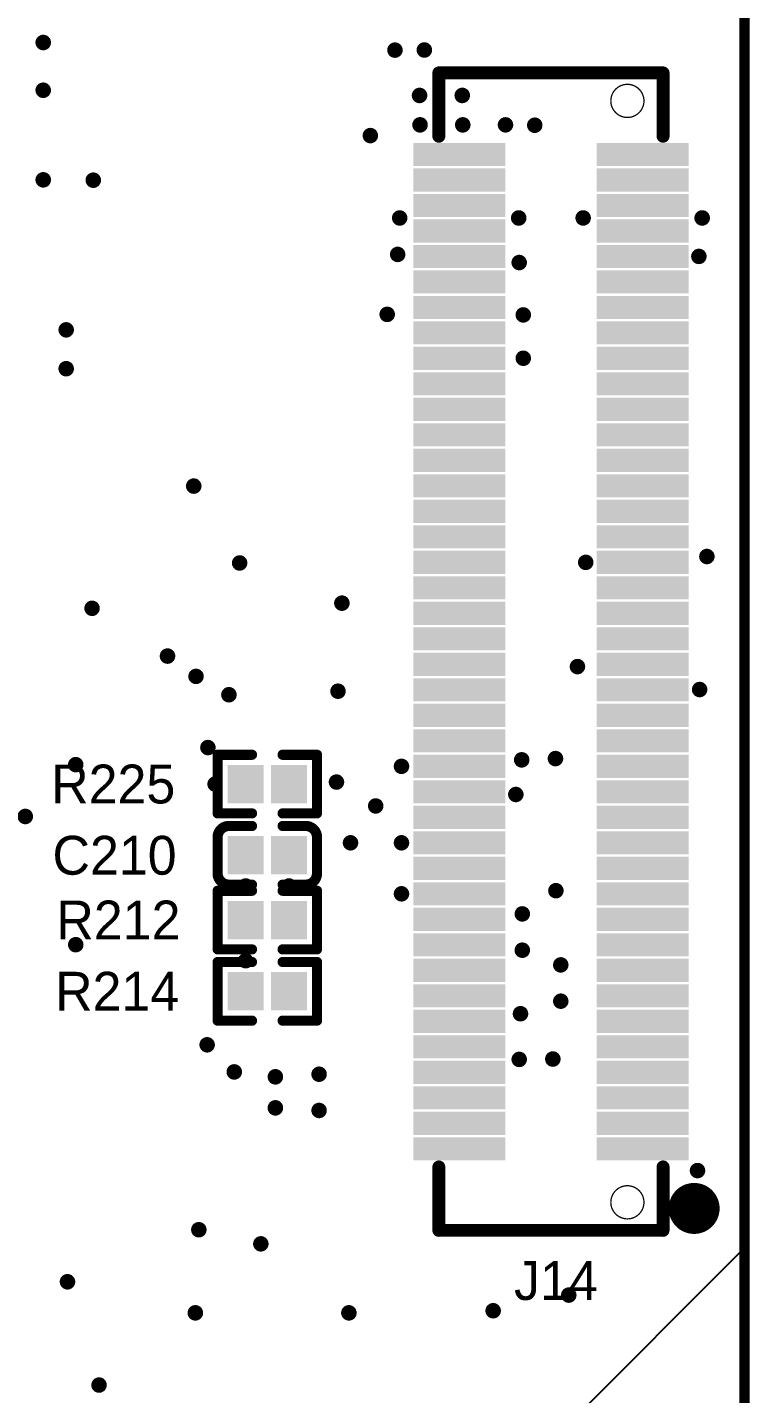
# Model space of a CAD drawing. Header units: millimetres. Extents: x 1205 to 1330, y 770 to 864.
# Drawn here: x 1252.03 to 1266.21, y 800.84 to 827.64 of the extents above; entities that cross this region are included whole.
import ezdxf

# ---------------------------------------------------------------- set-up
doc = ezdxf.new("R2010")
doc.units = ezdxf.units.MM
for name, color, linetype in [('Mechanical1', 6, 'Continuous'), ('TopOverlay', 2, 'Continuous'), ('TopPaste', 8, 'Continuous'), ('TopSolder', 216, 'Continuous'), ('ViaHoleLayer', 16, 'Continuous')]:
    doc.layers.add(name, color=color, linetype=linetype)

# ---------------------------------------------------------------- blocks, each defined once
blk = doc.blocks.new('0402_R_11')
at = {"layer": 'TopOverlay', "const_width": 0.2}
for points in [[(-0.975, 0.575), (-0.975, -0.575)], [(-0.3, 0.575), (-0.975, 0.575)], [(0.975, 0.575), (0.3, 0.575)], [(0.975, -0.575), (0.975, 0.575)], [(-0.3, -0.575), (-0.975, -0.575)], [(0.975, -0.575), (0.3, -0.575)]]:
    blk.add_lwpolyline(points, dxfattribs=at)
at = {"layer": 'TopOverlay', "const_width": 0.1}
for points in [[(-1.025, 0.575, 1), (-0.925, 0.575, 1)], [(-1.025, 0.575, 1), (-0.925, 0.575, 1)], [(-0.35, 0.575, 1), (-0.25, 0.575, 1)], [(0.25, 0.575, 1), (0.35, 0.575, 1)], [(0.925, 0.575, 1), (1.025, 0.575, 1)], [(0.925, 0.575, 1), (1.025, 0.575, 1)], [(-1.025, -0.575, 1), (-0.925, -0.575, 1)], [(-1.025, -0.575, 1), (-0.925, -0.575, 1)], [(-0.35, -0.575, 1), (-0.25, -0.575, 1)], [(0.25, -0.575, 1), (0.35, -0.575, 1)], [(0.925, -0.575, 1), (1.025, -0.575, 1)], [(0.925, -0.575, 1), (1.025, -0.575, 1)]]:
    blk.add_lwpolyline(points, format="xyb", close=True, dxfattribs=at)
at = {"layer": 'TopPaste'}
for points in [[(-0.725, -0.325), (-0.125, -0.325), (-0.725, 0.325), (-0.125, 0.325)], [(0.125, -0.325), (0.725, -0.325), (0.125, 0.325), (0.725, 0.325)]]:
    blk.add_solid(points, dxfattribs=at)
at = {"layer": 'TopSolder'}
for points in [[(-0.776, -0.376), (-0.074, -0.376), (-0.776, 0.376), (-0.074, 0.376)], [(0.074, -0.376), (0.776, -0.376), (0.074, 0.376), (0.776, 0.376)]]:
    blk.add_solid(points, dxfattribs=at)
blk = doc.blocks.new('0402_C_225')
at = {"layer": 'TopOverlay', "const_width": 0.2}
for points in [[(-0.975, 0.355, -0.414214), (-0.755, 0.575)], [(0.755, 0.575, -0.414214), (0.975, 0.355)], [(-0.755, -0.575, -0.414214), (-0.975, -0.355)], [(0.975, -0.355, -0.414214), (0.755, -0.575)]]:
    blk.add_lwpolyline(points, format="xyb", dxfattribs=at)
at = {"layer": 'TopOverlay', "const_width": 0.1}
for points in [[(-0.805, 0.575, 1), (-0.705, 0.575, 1)], [(-0.8, 0.575, 1), (-0.7, 0.575, 1)], [(-0.35, 0.575, 1), (-0.25, 0.575, 1)], [(0.25, 0.575, 1), (0.35, 0.575, 1)], [(0.7, 0.575, 1), (0.8, 0.575, 1)], [(0.705, 0.575, 1), (0.805, 0.575, 1)], [(-1.025, 0.355, 1), (-0.925, 0.355, 1)], [(-1.025, 0.355, 1), (-0.925, 0.355, 1)], [(0.925, 0.355, 1), (1.025, 0.355, 1)], [(0.925, 0.355, 1), (1.025, 0.355, 1)], [(-1.025, -0.355, 1), (-0.925, -0.355, 1)], [(-1.025, -0.355, 1), (-0.925, -0.355, 1)], [(0.925, -0.355, 1), (1.025, -0.355, 1)], [(0.925, -0.355, 1), (1.025, -0.355, 1)], [(-0.805, -0.575, 1), (-0.705, -0.575, 1)], [(-0.8, -0.575, 1), (-0.7, -0.575, 1)], [(-0.35, -0.575, 1), (-0.25, -0.575, 1)], [(0.25, -0.575, 1), (0.35, -0.575, 1)], [(0.7, -0.575, 1), (0.8, -0.575, 1)], [(0.705, -0.575, 1), (0.805, -0.575, 1)]]:
    blk.add_lwpolyline(points, format="xyb", close=True, dxfattribs=at)
at = {"layer": 'TopOverlay', "const_width": 0.2}
for points in [[(-0.75, 0.575), (-0.3, 0.575)], [(0.3, 0.575), (0.75, 0.575)], [(-0.975, -0.355), (-0.975, 0.355)], [(0.975, -0.355), (0.975, 0.355)], [(-0.75, -0.575), (-0.3, -0.575)], [(0.3, -0.575), (0.75, -0.575)]]:
    blk.add_lwpolyline(points, dxfattribs=at)
at = {"layer": 'TopPaste'}
for points in [[(-0.725, -0.325), (-0.125, -0.325), (-0.725, 0.325), (-0.125, 0.325)], [(0.125, -0.325), (0.725, -0.325), (0.125, 0.325), (0.725, 0.325)]]:
    blk.add_solid(points, dxfattribs=at)
at = {"layer": 'TopSolder'}
for points in [[(-0.776, -0.376), (-0.074, -0.376), (-0.776, 0.376), (-0.074, 0.376)], [(0.074, -0.376), (0.776, -0.376), (0.074, 0.376), (0.776, 0.376)]]:
    blk.add_solid(points, dxfattribs=at)
blk = doc.blocks.new('0402_R_563')
at = {"layer": 'TopOverlay', "const_width": 0.2}
for points in [[(-0.975, -0.575), (-0.975, 0.575)], [(-0.975, 0.575), (-0.3, 0.575)], [(0.3, 0.575), (0.975, 0.575)], [(0.975, 0.575), (0.975, -0.575)], [(-0.975, -0.575), (-0.3, -0.575)], [(0.3, -0.575), (0.975, -0.575)]]:
    blk.add_lwpolyline(points, dxfattribs=at)
at = {"layer": 'TopOverlay', "const_width": 0.1}
for points in [[(-1.025, 0.575, 1), (-0.925, 0.575, 1)], [(-1.025, 0.575, 1), (-0.925, 0.575, 1)], [(-0.35, 0.575, 1), (-0.25, 0.575, 1)], [(0.25, 0.575, 1), (0.35, 0.575, 1)], [(0.925, 0.575, 1), (1.025, 0.575, 1)], [(0.925, 0.575, 1), (1.025, 0.575, 1)], [(-1.025, -0.575, 1), (-0.925, -0.575, 1)], [(-1.025, -0.575, 1), (-0.925, -0.575, 1)], [(-0.35, -0.575, 1), (-0.25, -0.575, 1)], [(0.25, -0.575, 1), (0.35, -0.575, 1)], [(0.925, -0.575, 1), (1.025, -0.575, 1)], [(0.925, -0.575, 1), (1.025, -0.575, 1)]]:
    blk.add_lwpolyline(points, format="xyb", close=True, dxfattribs=at)
at = {"layer": 'TopPaste'}
for points in [[(-0.725, -0.325), (-0.125, -0.325), (-0.725, 0.325), (-0.125, 0.325)], [(0.125, -0.325), (0.725, -0.325), (0.125, 0.325), (0.725, 0.325)]]:
    blk.add_solid(points, dxfattribs=at)
at = {"layer": 'TopSolder'}
for points in [[(-0.776, -0.376), (-0.074, -0.376), (-0.776, 0.376), (-0.074, 0.376)], [(0.074, -0.376), (0.776, -0.376), (0.074, 0.376), (0.776, 0.376)]]:
    blk.add_solid(points, dxfattribs=at)
blk = doc.blocks.new('0402_R_565')
at = {"layer": 'TopOverlay', "const_width": 0.2}
for points in [[(-0.975, -0.575), (-0.975, 0.575)], [(-0.975, 0.575), (-0.3, 0.575)], [(0.3, 0.575), (0.975, 0.575)], [(0.975, 0.575), (0.975, -0.575)], [(-0.975, -0.575), (-0.3, -0.575)], [(0.3, -0.575), (0.975, -0.575)]]:
    blk.add_lwpolyline(points, dxfattribs=at)
at = {"layer": 'TopOverlay', "const_width": 0.1}
for points in [[(-1.025, 0.575, 1), (-0.925, 0.575, 1)], [(-1.025, 0.575, 1), (-0.925, 0.575, 1)], [(-0.35, 0.575, 1), (-0.25, 0.575, 1)], [(0.25, 0.575, 1), (0.35, 0.575, 1)], [(0.925, 0.575, 1), (1.025, 0.575, 1)], [(0.925, 0.575, 1), (1.025, 0.575, 1)], [(-1.025, -0.575, 1), (-0.925, -0.575, 1)], [(-1.025, -0.575, 1), (-0.925, -0.575, 1)], [(-0.35, -0.575, 1), (-0.25, -0.575, 1)], [(0.25, -0.575, 1), (0.35, -0.575, 1)], [(0.925, -0.575, 1), (1.025, -0.575, 1)], [(0.925, -0.575, 1), (1.025, -0.575, 1)]]:
    blk.add_lwpolyline(points, format="xyb", close=True, dxfattribs=at)
at = {"layer": 'TopPaste'}
for points in [[(-0.725, -0.325), (-0.125, -0.325), (-0.725, 0.325), (-0.125, 0.325)], [(0.125, -0.325), (0.725, -0.325), (0.125, 0.325), (0.725, 0.325)]]:
    blk.add_solid(points, dxfattribs=at)
at = {"layer": 'TopSolder'}
for points in [[(-0.776, -0.376), (-0.074, -0.376), (-0.776, 0.376), (-0.074, 0.376)], [(0.074, -0.376), (0.776, -0.376), (0.074, 0.376), (0.776, 0.376)]]:
    blk.add_solid(points, dxfattribs=at)
blk = doc.blocks.new('CONN_SMD_80P_P0_50_DF12NA_3_0_80DP_0_5V_662')
at = {"layer": 'Mechanical1'}
for points, const_width in [([(-10.475, -1.5, 1), (-11.125, -1.5, 1)], 0.0254), ([(11.125, -1.5, 1), (10.475, -1.5, 1)], 0.0254), ([(-11.131, -1.5, 1), (-11.119, -1.5, 1)], 0.0127), ([(-10.481, -1.5, 1), (-10.469, -1.5, 1)], 0.0127), ([(10.469, -1.5, 1), (10.481, -1.5, 1)], 0.0127), ([(11.119, -1.5, 1), (11.131, -1.5, 1)], 0.0127)]:
    blk.add_lwpolyline(points, format="xyb", close=True, dxfattribs=dict(at, const_width=const_width))
at = {"layer": 'TopOverlay', "const_width": 0.254}
for points in [[(-11.35, 2.2), (-10.106, 2.2)], [(-11.35, 2.2), (-11.35, -2.2)], [(10.106, 2.2), (11.35, 2.2)], [(11.35, 2.2), (11.35, -2.2)], [(-11.35, -2.2), (-10.106, -2.2)], [(10.106, -2.2), (11.35, -2.2)]]:
    blk.add_lwpolyline(points, dxfattribs=at)
at = {"layer": 'TopOverlay'}
for points, const_width in [([(-11.414, 2.2, 1), (-11.287, 2.2, 1)], 0.127), ([(-11.414, 2.2, 1), (-11.287, 2.2, 1)], 0.127), ([(-10.17, 2.2, 1), (-10.043, 2.2, 1)], 0.127), ([(10.043, 2.2, 1), (10.17, 2.2, 1)], 0.127), ([(11.286, 2.2, 1), (11.413, 2.2, 1)], 0.127), ([(11.286, 2.2, 1), (11.413, 2.2, 1)], 0.127), ([(-11.414, -2.2, 1), (-11.287, -2.2, 1)], 0.127), ([(-11.414, -2.2, 1), (-11.287, -2.2, 1)], 0.127), ([(-10.17, -2.2, 1), (-10.043, -2.2, 1)], 0.127), ([(10.043, -2.2, 1), (10.17, -2.2, 1)], 0.127), ([(11.286, -2.2, 1), (11.413, -2.2, 1)], 0.127), ([(11.286, -2.2, 1), (11.413, -2.2, 1)], 0.127), ([(-10.67, -2.81, 1), (-11.17, -2.81, 1)], 0.5), ([(-11.295, -2.81, 1), (-11.045, -2.81, 1)], 0.25), ([(-10.795, -2.81, 1), (-10.545, -2.81, 1)], 0.25)]:
    blk.add_lwpolyline(points, format="xyb", close=True, dxfattribs=dict(at, const_width=const_width))
at = {"layer": 'TopPaste'}
for points in [[(-9.875, 1), (-9.625, 1), (-9.875, 2.6), (-9.625, 2.6)], [(-9.375, 1), (-9.125, 1), (-9.375, 2.6), (-9.125, 2.6)], [(-8.875, 1), (-8.625, 1), (-8.875, 2.6), (-8.625, 2.6)], [(-8.375, 1), (-8.125, 1), (-8.375, 2.6), (-8.125, 2.6)], [(-7.875, 1), (-7.625, 1), (-7.875, 2.6), (-7.625, 2.6)], [(-7.375, 1), (-7.125, 1), (-7.375, 2.6), (-7.125, 2.6)], [(-6.875, 1), (-6.625, 1), (-6.875, 2.6), (-6.625, 2.6)], [(-6.375, 1), (-6.125, 1), (-6.375, 2.6), (-6.125, 2.6)], [(-5.875, 1), (-5.625, 1), (-5.875, 2.6), (-5.625, 2.6)], [(-5.375, 1), (-5.125, 1), (-5.375, 2.6), (-5.125, 2.6)], [(-4.875, 1), (-4.625, 1), (-4.875, 2.6), (-4.625, 2.6)], [(-4.375, 1), (-4.125, 1), (-4.375, 2.6), (-4.125, 2.6)], [(-3.875, 1), (-3.625, 1), (-3.875, 2.6), (-3.625, 2.6)], [(-3.375, 1), (-3.125, 1), (-3.375, 2.6), (-3.125, 2.6)], [(-2.875, 1), (-2.625, 1), (-2.875, 2.6), (-2.625, 2.6)], [(-2.375, 1), (-2.125, 1), (-2.375, 2.6), (-2.125, 2.6)], [(-1.875, 1), (-1.625, 1), (-1.875, 2.6), (-1.625, 2.6)], [(-1.375, 1), (-1.125, 1), (-1.375, 2.6), (-1.125, 2.6)], [(-0.875, 1), (-0.625, 1), (-0.875, 2.6), (-0.625, 2.6)], [(-0.375, 1), (-0.125, 1), (-0.375, 2.6), (-0.125, 2.6)], [(0.125, 1), (0.375, 1), (0.125, 2.6), (0.375, 2.6)], [(0.625, 1), (0.875, 1), (0.625, 2.6), (0.875, 2.6)], [(1.125, 1), (1.375, 1), (1.125, 2.6), (1.375, 2.6)], [(1.625, 1), (1.875, 1), (1.625, 2.6), (1.875, 2.6)], [(2.125, 1), (2.375, 1), (2.125, 2.6), (2.375, 2.6)], [(2.625, 1), (2.875, 1), (2.625, 2.6), (2.875, 2.6)], [(3.125, 1), (3.375, 1), (3.125, 2.6), (3.375, 2.6)], [(3.625, 1), (3.875, 1), (3.625, 2.6), (3.875, 2.6)], [(4.125, 1), (4.375, 1), (4.125, 2.6), (4.375, 2.6)], [(4.625, 1), (4.875, 1), (4.625, 2.6), (4.875, 2.6)], [(5.125, 1), (5.375, 1), (5.125, 2.6), (5.375, 2.6)], [(5.625, 1), (5.875, 1), (5.625, 2.6), (5.875, 2.6)], [(6.125, 1), (6.375, 1), (6.125, 2.6), (6.375, 2.6)], [(6.625, 1), (6.875, 1), (6.625, 2.6), (6.875, 2.6)], [(7.125, 1), (7.375, 1), (7.125, 2.6), (7.375, 2.6)], [(7.625, 1), (7.875, 1), (7.625, 2.6), (7.875, 2.6)], [(8.125, 1), (8.375, 1), (8.125, 2.6), (8.375, 2.6)], [(8.625, 1), (8.875, 1), (8.625, 2.6), (8.875, 2.6)], [(9.125, 1), (9.375, 1), (9.125, 2.6), (9.375, 2.6)], [(9.625, 1), (9.875, 1), (9.625, 2.6), (9.875, 2.6)], [(-9.875, -2.6), (-9.625, -2.6), (-9.875, -1), (-9.625, -1)], [(-9.375, -2.6), (-9.125, -2.6), (-9.375, -1), (-9.125, -1)], [(-8.875, -2.6), (-8.625, -2.6), (-8.875, -1), (-8.625, -1)], [(-8.375, -2.6), (-8.125, -2.6), (-8.375, -1), (-8.125, -1)], [(-7.875, -2.6), (-7.625, -2.6), (-7.875, -1), (-7.625, -1)], [(-7.375, -2.6), (-7.125, -2.6), (-7.375, -1), (-7.125, -1)], [(-6.875, -2.6), (-6.625, -2.6), (-6.875, -1), (-6.625, -1)], [(-6.375, -2.6), (-6.125, -2.6), (-6.375, -1), (-6.125, -1)], [(-5.875, -2.6), (-5.625, -2.6), (-5.875, -1), (-5.625, -1)], [(-5.375, -2.6), (-5.125, -2.6), (-5.375, -1), (-5.125, -1)], [(-4.875, -2.6), (-4.625, -2.6), (-4.875, -1), (-4.625, -1)], [(-4.375, -2.6), (-4.125, -2.6), (-4.375, -1), (-4.125, -1)], [(-3.875, -2.6), (-3.625, -2.6), (-3.875, -1), (-3.625, -1)], [(-3.375, -2.6), (-3.125, -2.6), (-3.375, -1), (-3.125, -1)], [(-2.875, -2.6), (-2.625, -2.6), (-2.875, -1), (-2.625, -1)], [(-2.375, -2.6), (-2.125, -2.6), (-2.375, -1), (-2.125, -1)], [(-1.875, -2.6), (-1.625, -2.6), (-1.875, -1), (-1.625, -1)], [(-1.375, -2.6), (-1.125, -2.6), (-1.375, -1), (-1.125, -1)], [(-0.875, -2.6), (-0.625, -2.6), (-0.875, -1), (-0.625, -1)], [(-0.375, -2.6), (-0.125, -2.6), (-0.375, -1), (-0.125, -1)], [(0.125, -2.6), (0.375, -2.6), (0.125, -1), (0.375, -1)], [(0.625, -2.6), (0.875, -2.6), (0.625, -1), (0.875, -1)], [(1.125, -2.6), (1.375, -2.6), (1.125, -1), (1.375, -1)], [(1.625, -2.6), (1.875, -2.6), (1.625, -1), (1.875, -1)], [(2.125, -2.6), (2.375, -2.6), (2.125, -1), (2.375, -1)], [(2.625, -2.6), (2.875, -2.6), (2.625, -1), (2.875, -1)], [(3.125, -2.6), (3.375, -2.6), (3.125, -1), (3.375, -1)], [(3.625, -2.6), (3.875, -2.6), (3.625, -1), (3.875, -1)], [(4.125, -2.6), (4.375, -2.6), (4.125, -1), (4.375, -1)], [(4.625, -2.6), (4.875, -2.6), (4.625, -1), (4.875, -1)], [(5.125, -2.6), (5.375, -2.6), (5.125, -1), (5.375, -1)], [(5.625, -2.6), (5.875, -2.6), (5.625, -1), (5.875, -1)], [(6.125, -2.6), (6.375, -2.6), (6.125, -1), (6.375, -1)], [(6.625, -2.6), (6.875, -2.6), (6.625, -1), (6.875, -1)], [(7.125, -2.6), (7.375, -2.6), (7.125, -1), (7.375, -1)], [(7.625, -2.6), (7.875, -2.6), (7.625, -1), (7.875, -1)], [(8.125, -2.6), (8.375, -2.6), (8.125, -1), (8.375, -1)], [(8.625, -2.6), (8.875, -2.6), (8.625, -1), (8.875, -1)], [(9.125, -2.6), (9.375, -2.6), (9.125, -1), (9.375, -1)], [(9.625, -2.6), (9.875, -2.6), (9.625, -1), (9.875, -1)]]:
    blk.add_solid(points, dxfattribs=at)
at = {"layer": 'TopSolder'}
for points in [[(-9.977, 0.898), (-9.523, 0.898), (-9.977, 2.702), (-9.523, 2.702)], [(-9.477, 0.898), (-9.023, 0.898), (-9.477, 2.702), (-9.023, 2.702)], [(-8.977, 0.898), (-8.523, 0.898), (-8.977, 2.702), (-8.523, 2.702)], [(-8.477, 0.898), (-8.023, 0.898), (-8.477, 2.702), (-8.023, 2.702)], [(-7.977, 0.898), (-7.523, 0.898), (-7.977, 2.702), (-7.523, 2.702)], [(-7.477, 0.898), (-7.023, 0.898), (-7.477, 2.702), (-7.023, 2.702)], [(-6.977, 0.898), (-6.523, 0.898), (-6.977, 2.702), (-6.523, 2.702)], [(-6.477, 0.898), (-6.023, 0.898), (-6.477, 2.702), (-6.023, 2.702)], [(-5.977, 0.898), (-5.523, 0.898), (-5.977, 2.702), (-5.523, 2.702)], [(-5.477, 0.898), (-5.023, 0.898), (-5.477, 2.702), (-5.023, 2.702)], [(-4.977, 0.898), (-4.523, 0.898), (-4.977, 2.702), (-4.523, 2.702)], [(-4.477, 0.898), (-4.023, 0.898), (-4.477, 2.702), (-4.023, 2.702)], [(-3.977, 0.898), (-3.524, 0.898), (-3.977, 2.702), (-3.524, 2.702)], [(-3.477, 0.898), (-3.023, 0.898), (-3.477, 2.702), (-3.023, 2.702)], [(-2.977, 0.898), (-2.524, 0.898), (-2.977, 2.702), (-2.524, 2.702)], [(-2.477, 0.898), (-2.023, 0.898), (-2.477, 2.702), (-2.023, 2.702)], [(-1.977, 0.898), (-1.524, 0.898), (-1.977, 2.702), (-1.524, 2.702)], [(-1.477, 0.898), (-1.023, 0.898), (-1.477, 2.702), (-1.023, 2.702)], [(-0.977, 0.898), (-0.524, 0.898), (-0.977, 2.702), (-0.524, 2.702)], [(-0.477, 0.898), (-0.023, 0.898), (-0.477, 2.702), (-0.023, 2.702)], [(0.023, 0.898), (0.476, 0.898), (0.023, 2.702), (0.476, 2.702)], [(0.523, 0.898), (0.977, 0.898), (0.523, 2.702), (0.977, 2.702)], [(1.023, 0.898), (1.476, 0.898), (1.023, 2.702), (1.476, 2.702)], [(1.523, 0.898), (1.977, 0.898), (1.523, 2.702), (1.977, 2.702)], [(2.023, 0.898), (2.476, 0.898), (2.023, 2.702), (2.476, 2.702)], [(2.523, 0.898), (2.977, 0.898), (2.523, 2.702), (2.977, 2.702)], [(3.023, 0.898), (3.476, 0.898), (3.023, 2.702), (3.476, 2.702)], [(3.523, 0.898), (3.977, 0.898), (3.523, 2.702), (3.977, 2.702)], [(4.023, 0.898), (4.476, 0.898), (4.023, 2.702), (4.476, 2.702)], [(4.523, 0.898), (4.977, 0.898), (4.523, 2.702), (4.977, 2.702)], [(5.023, 0.898), (5.476, 0.898), (5.023, 2.702), (5.476, 2.702)], [(5.523, 0.898), (5.977, 0.898), (5.523, 2.702), (5.977, 2.702)], [(6.023, 0.898), (6.476, 0.898), (6.023, 2.702), (6.476, 2.702)], [(6.523, 0.898), (6.977, 0.898), (6.523, 2.702), (6.977, 2.702)], [(7.023, 0.898), (7.476, 0.898), (7.023, 2.702), (7.476, 2.702)], [(7.523, 0.898), (7.977, 0.898), (7.523, 2.702), (7.977, 2.702)], [(8.023, 0.898), (8.476, 0.898), (8.023, 2.702), (8.476, 2.702)], [(8.523, 0.898), (8.977, 0.898), (8.523, 2.702), (8.977, 2.702)], [(9.023, 0.898), (9.476, 0.898), (9.023, 2.702), (9.476, 2.702)], [(9.523, 0.898), (9.977, 0.898), (9.523, 2.702), (9.977, 2.702)], [(-9.977, -2.702), (-9.523, -2.702), (-9.977, -0.898), (-9.523, -0.898)], [(-9.477, -2.702), (-9.023, -2.702), (-9.477, -0.898), (-9.023, -0.898)], [(-8.977, -2.702), (-8.523, -2.702), (-8.977, -0.898), (-8.523, -0.898)], [(-8.477, -2.702), (-8.023, -2.702), (-8.477, -0.898), (-8.023, -0.898)], [(-7.977, -2.702), (-7.523, -2.702), (-7.977, -0.898), (-7.523, -0.898)], [(-7.477, -2.702), (-7.023, -2.702), (-7.477, -0.898), (-7.023, -0.898)], [(-6.977, -2.702), (-6.523, -2.702), (-6.977, -0.898), (-6.523, -0.898)], [(-6.477, -2.702), (-6.023, -2.702), (-6.477, -0.898), (-6.023, -0.898)], [(-5.977, -2.702), (-5.523, -2.702), (-5.977, -0.898), (-5.523, -0.898)], [(-5.477, -2.702), (-5.023, -2.702), (-5.477, -0.898), (-5.023, -0.898)], [(-4.977, -2.702), (-4.523, -2.702), (-4.977, -0.898), (-4.523, -0.898)], [(-4.477, -2.702), (-4.023, -2.702), (-4.477, -0.898), (-4.023, -0.898)], [(-3.977, -2.702), (-3.524, -2.702), (-3.977, -0.898), (-3.524, -0.898)], [(-3.477, -2.702), (-3.023, -2.702), (-3.477, -0.898), (-3.023, -0.898)], [(-2.977, -2.702), (-2.524, -2.702), (-2.977, -0.898), (-2.524, -0.898)], [(-2.477, -2.702), (-2.023, -2.702), (-2.477, -0.898), (-2.023, -0.898)], [(-1.977, -2.702), (-1.524, -2.702), (-1.977, -0.898), (-1.524, -0.898)], [(-1.477, -2.702), (-1.023, -2.702), (-1.477, -0.898), (-1.023, -0.898)], [(-0.977, -2.702), (-0.524, -2.702), (-0.977, -0.898), (-0.524, -0.898)], [(-0.477, -2.702), (-0.023, -2.702), (-0.477, -0.898), (-0.023, -0.898)], [(0.023, -2.702), (0.476, -2.702), (0.023, -0.898), (0.476, -0.898)], [(0.523, -2.702), (0.977, -2.702), (0.523, -0.898), (0.977, -0.898)], [(1.023, -2.702), (1.476, -2.702), (1.023, -0.898), (1.476, -0.898)], [(1.523, -2.702), (1.977, -2.702), (1.523, -0.898), (1.977, -0.898)], [(2.023, -2.702), (2.476, -2.702), (2.023, -0.898), (2.476, -0.898)], [(2.523, -2.702), (2.977, -2.702), (2.523, -0.898), (2.977, -0.898)], [(3.023, -2.702), (3.476, -2.702), (3.023, -0.898), (3.476, -0.898)], [(3.523, -2.702), (3.977, -2.702), (3.523, -0.898), (3.977, -0.898)], [(4.023, -2.702), (4.476, -2.702), (4.023, -0.898), (4.476, -0.898)], [(4.523, -2.702), (4.977, -2.702), (4.523, -0.898), (4.977, -0.898)], [(5.023, -2.702), (5.476, -2.702), (5.023, -0.898), (5.476, -0.898)], [(5.523, -2.702), (5.977, -2.702), (5.523, -0.898), (5.977, -0.898)], [(6.023, -2.702), (6.476, -2.702), (6.023, -0.898), (6.476, -0.898)], [(6.523, -2.702), (6.977, -2.702), (6.523, -0.898), (6.977, -0.898)], [(7.023, -2.702), (7.476, -2.702), (7.023, -0.898), (7.476, -0.898)], [(7.523, -2.702), (7.977, -2.702), (7.523, -0.898), (7.977, -0.898)], [(8.023, -2.702), (8.476, -2.702), (8.023, -0.898), (8.476, -0.898)], [(8.523, -2.702), (8.977, -2.702), (8.523, -0.898), (8.977, -0.898)], [(9.023, -2.702), (9.476, -2.702), (9.023, -0.898), (9.476, -0.898)], [(9.523, -2.702), (9.977, -2.702), (9.523, -0.898), (9.977, -0.898)]]:
    blk.add_solid(points, dxfattribs=at)

msp = doc.modelspace()

# ---------------------------------------------------------------- linework, layer by layer
at = {"layer": 'TopOverlay'}
for p, q in [((1257.8, 795.397), (1266.107, 803.704)), ((1266.107, 803.704), (1266.107, 796.951))]:
    msp.add_line(p, q, dxfattribs=at)
at = {"layer": 'TopOverlay', "const_width": 0.2}
msp.add_lwpolyline([(1266.107, 796.951), (1266.107, 832.4)], dxfattribs=at)
at = {"layer": 'ViaHoleLayer', "const_width": 0.152}
for points in [[(1252.267, 827.342, 1), (1252.42, 827.342, 1)], [(1259.17, 827.193, 1), (1259.322, 827.193, 1)], [(1259.746, 827.195, 1), (1259.899, 827.195, 1)], [(1252.267, 826.406, 1), (1252.42, 826.406, 1)], [(1259.652, 826.304, 1), (1259.805, 826.304, 1)], [(1260.49, 826.304, 1), (1260.643, 826.304, 1)], [(1259.662, 825.727, 1), (1259.815, 825.727, 1)], [(1260.5, 825.727, 1), (1260.653, 825.727, 1)], [(1261.339, 825.727, 1), (1261.491, 825.727, 1)], [(1261.913, 825.72, 1), (1262.065, 825.72, 1)], [(1258.687, 825.517, 1), (1258.839, 825.517, 1)], [(1252.267, 824.649, 1), (1252.42, 824.649, 1)], [(1253.25, 824.642, 1), (1253.402, 824.642, 1)], [(1259.263, 823.901, 1), (1259.415, 823.901, 1)], [(1261.598, 823.901, 1), (1261.751, 823.901, 1)], [(1262.863, 823.901, 1), (1263.015, 823.901, 1)], [(1265.198, 823.901, 1), (1265.351, 823.901, 1)], [(1259.223, 823.186, 1), (1259.375, 823.186, 1)], [(1261.608, 823.027, 1), (1261.76, 823.027, 1)], [(1265.134, 823.147, 1), (1265.286, 823.147, 1)], [(1259.017, 822.011, 1), (1259.17, 822.011, 1)], [(1261.688, 822, 1), (1261.84, 822, 1)], [(1252.718, 821.707, 1), (1252.87, 821.707, 1)], [(1261.688, 821.15, 1), (1261.84, 821.15, 1)], [(1252.718, 820.945, 1), (1252.87, 820.945, 1)], [(1255.221, 818.643, 1), (1255.374, 818.643, 1)], [(1256.122, 817.135, 1), (1256.274, 817.135, 1)], [(1262.914, 817.147, 1), (1263.066, 817.147, 1)], [(1265.291, 817.262, 1), (1265.443, 817.262, 1)], [(1258.128, 816.347, 1), (1258.281, 816.347, 1)], [(1253.226, 816.246, 1), (1253.378, 816.246, 1)], [(1254.706, 815.309, 1), (1254.859, 815.309, 1)], [(1262.751, 815.103, 1), (1262.903, 815.103, 1)], [(1255.266, 814.911, 1), (1255.418, 814.911, 1)], [(1255.911, 814.551, 1), (1256.064, 814.551, 1)], [(1258.052, 814.62, 1), (1258.204, 814.62, 1)], [(1265.149, 814.653, 1), (1265.301, 814.653, 1)], [(1255.499, 813.515, 1), (1255.651, 813.515, 1)], [(1252.906, 813.18, 1), (1253.058, 813.18, 1)], [(1259.298, 813.147, 1), (1259.45, 813.147, 1)], [(1261.657, 813.274, 1), (1261.81, 813.274, 1)], [(1262.319, 813.299, 1), (1262.472, 813.299, 1)], [(1258.022, 812.838, 1), (1258.174, 812.838, 1)], [(1255.64, 812.799, 1), (1255.792, 812.799, 1)], [(1261.542, 812.595, 1), (1261.694, 812.595, 1)], [(1258.792, 812.37, 1), (1258.944, 812.37, 1)], [(1251.915, 812.164, 1), (1252.068, 812.164, 1)], [(1258.298, 811.647, 1), (1258.45, 811.647, 1)], [(1259.298, 811.647, 1), (1259.45, 811.647, 1)], [(1256.24, 810.801, 1), (1256.392, 810.801, 1)], [(1257.09, 810.801, 1), (1257.242, 810.801, 1)], [(1262.328, 810.708, 1), (1262.48, 810.708, 1)], [(1259.298, 810.647, 1), (1259.45, 810.647, 1)], [(1261.669, 810.253, 1), (1261.821, 810.253, 1)], [(1252.906, 809.649, 1), (1253.058, 809.649, 1)], [(1261.669, 809.541, 1), (1261.821, 809.541, 1)], [(1256.24, 809.335, 1), (1256.392, 809.335, 1)], [(1262.424, 809.253, 1), (1262.576, 809.253, 1)], [(1261.633, 808.295, 1), (1261.786, 808.295, 1)], [(1262.424, 808.541, 1), (1262.576, 808.541, 1)], [(1255.484, 807.686, 1), (1255.636, 807.686, 1)], [(1261.608, 807.399, 1), (1261.76, 807.399, 1)], [(1262.268, 807.406, 1), (1262.421, 807.406, 1)], [(1256.016, 807.154, 1), (1256.169, 807.154, 1)], [(1256.823, 807.058, 1), (1256.976, 807.058, 1)], [(1257.681, 807.109, 1), (1257.833, 807.109, 1)], [(1256.823, 806.449, 1), (1256.976, 806.449, 1)], [(1257.681, 806.398, 1), (1257.833, 806.398, 1)], [(1265.107, 805.219, 1), (1265.259, 805.219, 1)], [(1255.321, 804.059, 1), (1255.473, 804.059, 1)], [(1256.538, 803.782, 1), (1256.69, 803.782, 1)], [(1252.743, 803.038, 1), (1252.896, 803.038, 1)], [(1262.581, 802.777, 1), (1262.733, 802.777, 1)], [(1255.252, 802.429, 1), (1255.405, 802.429, 1)], [(1258.265, 802.429, 1), (1258.418, 802.429, 1)], [(1261.097, 802.47, 1), (1261.249, 802.47, 1)], [(1253.363, 801.013, 1), (1253.515, 801.013, 1)]]:
    msp.add_lwpolyline(points, format="xyb", close=True, dxfattribs=at)

# ---------------------------------------------------------------- block references
for name, p, rotation in [('CONN_SMD_80P_P0_50_DF12NA_3_0_80DP_0_5V_662', (1262.307, 815.397), 90), ('0402_R_11', (1256.741, 812.799), 180)]:
    msp.add_blockref(name, p, dxfattribs=dict(rotation=rotation))
for name, p in [('0402_C_225', (1256.741, 811.402)), ('0402_R_563', (1256.741, 810.132)), ('0402_R_565', (1256.741, 808.735))]:
    msp.add_blockref(name, p)

# ---------------------------------------------------------------- texts
at = {"layer": 'TopOverlay'}
for s, p in [('R225', (1252.499, 812.419)), ('C210', (1252.525, 811.022)), ('R212', (1252.601, 809.752)), ('R214', (1252.576, 808.355)), ('J14', (1261.583, 802.682))]:
    msp.add_text(s, height=0.762, dxfattribs=at).set_placement(p)

doc.saveas('drawing.dxf')
